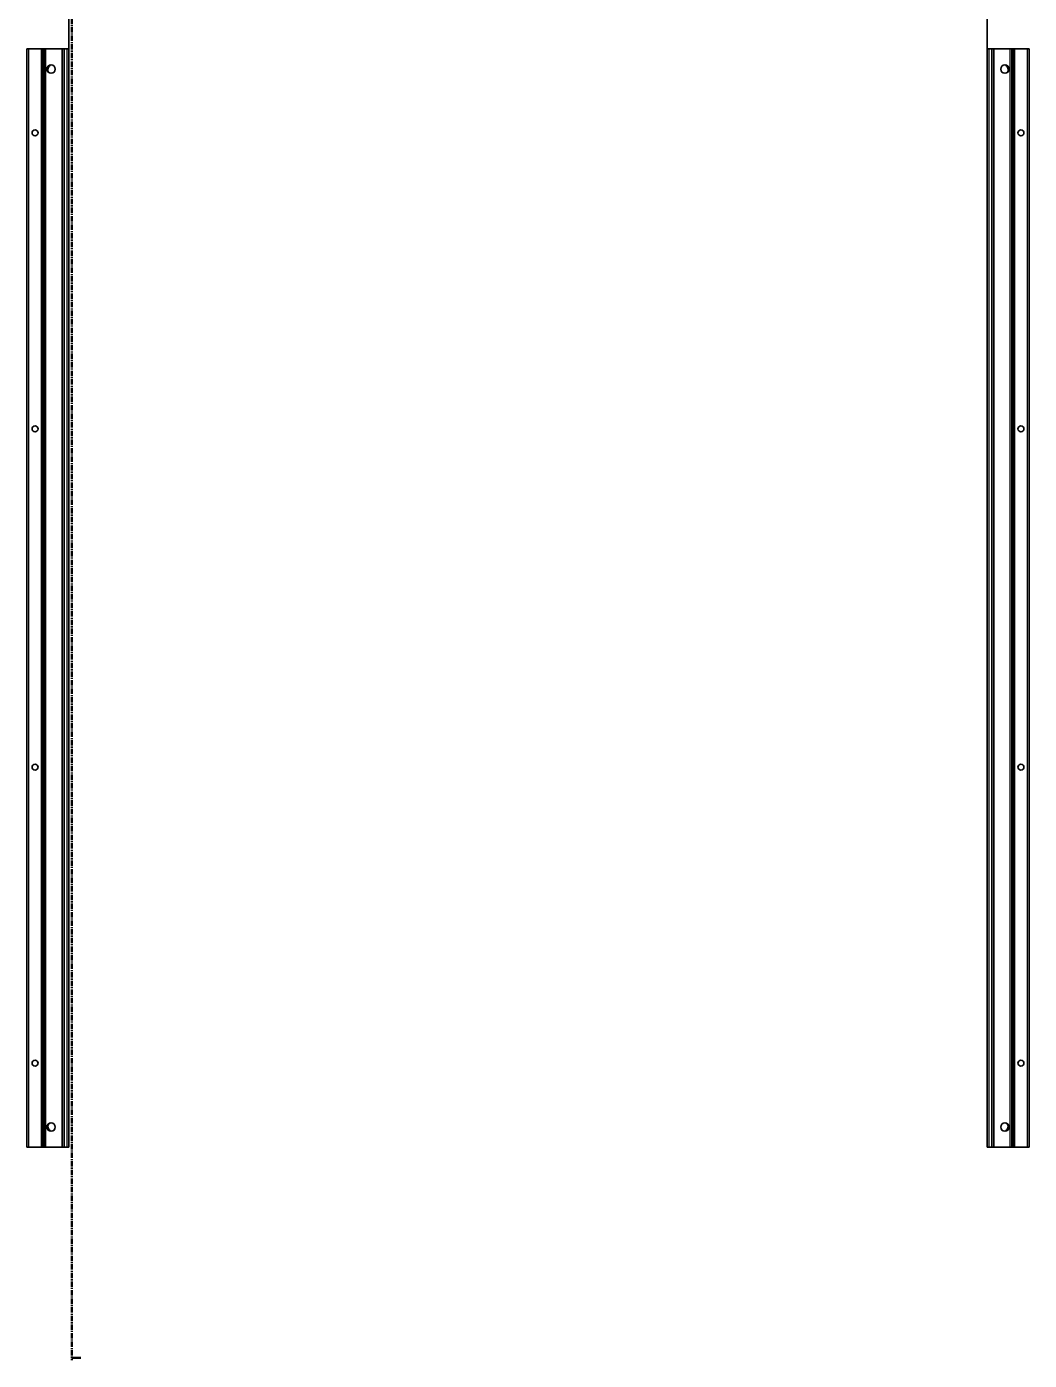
# Model space of a CAD drawing. Header units: millimetres. Extents: x -199 to 3457, y -2447 to 1507.
# Drawn here: x 1193 to 2378, y -1104 to 473 of the extents above; entities that cross this region are included whole.
import ezdxf

# ---------------------------------------------------------------- set-up
doc = ezdxf.new("R2010")
doc.units = ezdxf.units.MM
doc.linetypes.add('CENTER', pattern=[10.16, 6.35, -1.27, 1.27, -1.27])
doc.layers.add('FORMAT', color=7, linetype='Continuous')
doc.styles.add('SLDTEXTSTYLE0', font='TXT', dxfattribs={"width": 0.75})
doc.dimstyles.new('SLDDIMSTYLE0', dxfattribs={"dimtxt": 20, "dimasz": 10, "dimexe": 0, "dimexo": 0.0625, "dimgap": 5, "dimtad": 2, "dimdec": 1, "dimrnd": 1e-09, "dimzin": 12, "dimdsep": 46, "dimtxsty": 'SLDTEXTSTYLE0', "dimsah": 1, "dimcen": 0.09, "dimadec": 0, "dimazin": 3, "dimtfac": 1, "dimtofl": 0, "dimtmove": 0, "dimatfit": 3, "dimfxl": 0, "dimfrac": 2, "dimtolj": 1, "dimtzin": 12, "dimarcsym": 0})

# ---------------------------------------------------------------- blocks, each defined once
blk = doc.blocks.new('_D_4')
at = {"layer": 'FORMAT'}
for p, q in [((1242.6, 447.2), (1242.6, 646)), ((1242.6, 645), (2328.6, 645)), ((2328.6, 447.2), (2328.6, 646))]:
    blk.add_line(p, q, dxfattribs=at)
for points in [[(1242.6, 645), (1252.6, 643.5), (1252.6, 646.5)], [(2328.6, 645), (2318.6, 646.5), (2318.6, 643.5)]]:
    blk.add_solid(points, dxfattribs=at)
at = {"layer": 'FORMAT', "insert": (1756, 670.8), "char_height": 20, "attachment_point": 1, "style": 'SLDTEXTSTYLE0'}
blk.add_mtext('1086', dxfattribs=at)

msp = doc.modelspace()

# ---------------------------------------------------------------- linework, layer by layer
at = {"color": 7, "linetype": 'CENTER', "lineweight": 35}
msp.add_line((1246.28, 1499.09), (1246.28, -1103.67), dxfattribs=at)
at = {"color": 7, "linetype": 'Continuous', "lineweight": 25}
for p, q in [((1192.85, -851.79), (1192.85, 447.21)), ((1192.85, 447.21), (1194.85, 447.21)), ((1194.85, 447.21), (1210.2, 447.21)), ((1210.2, 447.21), (1210.85, 447.21)), ((1210.85, 423.46), (1210.85, 447.21)), ((1210.85, 447.21), (1211.44, 447.21)), ((1211.44, 447.21), (1212.64, 447.21)), ((1212.64, 447.21), (1212.64, -851.79)), ((1212.64, 447.21), (1212.68, 447.21)), ((1212.68, 447.21), (1212.68, -851.79)), ((1212.68, 447.21), (1213.88, 447.21)), ((1213.88, 447.21), (1215.3, 447.21)), ((1215.3, 447.21), (1234.7, 447.21)), ((1234.7, 447.21), (1235.35, 447.21)), ((1235.35, -851.79), (1235.35, 447.21)), ((1235.35, 447.21), (1237.35, 447.21)), ((1237.35, 447.21), (1240.55, 447.21)), ((1240.55, 447.21), (1242.55, 447.21)), ((1242.55, 447.21), (1242.55, -851.79)), ((2328.55, -851.79), (2328.55, 447.21)), ((2328.55, 447.21), (2330.55, 447.21)), ((2333.75, 447.21), (2330.55, 447.21)), ((2333.75, 447.21), (2335.75, 447.21)), ((2335.75, 447.21), (2335.75, -851.79)), ((2335.75, 447.21), (2336.4, 447.21)), ((2355.8, 447.21), (2336.4, 447.21)), ((2355.8, 447.21), (2357.22, 447.21)), ((2358.42, 447.21), (2357.22, 447.21)), ((2358.42, -851.79), (2358.42, 447.21)), ((2358.46, 447.21), (2358.42, 447.21)), ((2358.46, -851.79), (2358.46, 447.21)), ((2359.67, 447.21), (2358.46, 447.21)), ((2359.67, 447.21), (2360.25, 447.21)), ((2360.25, 447.21), (2360.25, 423.46)), ((2360.25, 447.21), (2360.9, 447.21)), ((2376.25, 447.21), (2360.9, 447.21)), ((2376.25, 447.21), (2378.25, 447.21)), ((2378.25, 447.21), (2378.25, -851.79)), ((1220.9, 427.73), (1220.9, 428.14)), ((2350.2, 428.14), (2350.2, 427.73)), ((1210.91, 423.35), (1210.85, 423.46)), ((1210.85, 423.46), (1210.85, 421.96)), ((1210.85, 421.96), (1210.91, 422.06)), ((1210.85, 373.46), (1210.85, 421.96)), ((1210.91, 422.06), (1210.91, 423.35)), ((2360.25, 423.46), (2360.19, 423.35)), ((2360.19, 423.35), (2360.19, 422.06)), ((2360.19, 422.06), (2360.25, 421.96)), ((2360.25, 421.96), (2360.25, 423.46)), ((2360.25, 421.96), (2360.25, 373.46)), ((1210.91, 373.35), (1210.85, 373.46)), ((1210.85, 373.46), (1210.85, 371.96)), ((1210.85, 371.96), (1210.91, 372.06)), ((1210.85, 323.46), (1210.85, 371.96)), ((1210.91, 372.06), (1210.91, 373.35)), ((2360.25, 373.46), (2360.19, 373.35)), ((2360.19, 373.35), (2360.19, 372.06)), ((2360.19, 372.06), (2360.25, 371.96)), ((2360.25, 371.96), (2360.25, 373.46)), ((2360.25, 371.96), (2360.25, 323.46)), ((1210.91, 323.35), (1210.85, 323.46)), ((1210.85, 323.46), (1210.85, 321.96)), ((1210.85, 321.96), (1210.91, 322.06)), ((1210.85, 273.46), (1210.85, 321.96)), ((1210.91, 322.06), (1210.91, 323.35)), ((2360.25, 323.46), (2360.19, 323.35)), ((2360.19, 323.35), (2360.19, 322.06)), ((2360.19, 322.06), (2360.25, 321.96)), ((2360.25, 321.96), (2360.25, 323.46)), ((2360.25, 321.96), (2360.25, 273.46)), ((1210.91, 273.35), (1210.85, 273.46)), ((1210.85, 273.46), (1210.85, 271.96)), ((1210.85, 271.96), (1210.91, 272.06)), ((1210.85, 223.46), (1210.85, 271.96)), ((1210.91, 272.06), (1210.91, 273.35)), ((2360.25, 273.46), (2360.19, 273.35)), ((2360.19, 273.35), (2360.19, 272.06)), ((2360.19, 272.06), (2360.25, 271.96)), ((2360.25, 271.96), (2360.25, 273.46)), ((2360.25, 271.96), (2360.25, 223.46)), ((1210.91, 223.35), (1210.85, 223.46)), ((1210.85, 223.46), (1210.85, 221.96)), ((1210.85, 221.96), (1210.91, 222.06)), ((1210.85, 173.46), (1210.85, 221.96)), ((1210.91, 222.06), (1210.91, 223.35)), ((2360.25, 223.46), (2360.19, 223.35)), ((2360.19, 223.35), (2360.19, 222.06)), ((2360.19, 222.06), (2360.25, 221.96)), ((2360.25, 221.96), (2360.25, 223.46)), ((2360.25, 221.96), (2360.25, 173.46)), ((1210.91, 173.35), (1210.85, 173.46)), ((1210.85, 173.46), (1210.85, 171.96)), ((1210.85, 171.96), (1210.91, 172.06)), ((1210.85, 123.46), (1210.85, 171.96)), ((1210.91, 172.06), (1210.91, 173.35)), ((2360.25, 173.46), (2360.19, 173.35)), ((2360.19, 173.35), (2360.19, 172.06)), ((2360.19, 172.06), (2360.25, 171.96)), ((2360.25, 171.96), (2360.25, 173.46)), ((2360.25, 171.96), (2360.25, 123.46)), ((1210.91, 123.35), (1210.85, 123.46)), ((1210.85, 123.46), (1210.85, 121.96)), ((1210.85, 121.96), (1210.91, 122.06)), ((1210.85, 73.46), (1210.85, 121.96)), ((1210.91, 122.06), (1210.91, 123.35)), ((2360.25, 123.46), (2360.19, 123.35)), ((2360.19, 123.35), (2360.19, 122.06)), ((2360.19, 122.06), (2360.25, 121.96)), ((2360.25, 121.96), (2360.25, 123.46)), ((2360.25, 121.96), (2360.25, 73.46)), ((1210.91, 73.35), (1210.85, 73.46)), ((1210.85, 73.46), (1210.85, 71.96)), ((1210.85, 71.96), (1210.91, 72.06)), ((1210.85, 23.46), (1210.85, 71.96)), ((1210.91, 72.06), (1210.91, 73.35)), ((2360.25, 73.46), (2360.19, 73.35)), ((2360.19, 73.35), (2360.19, 72.06)), ((2360.19, 72.06), (2360.25, 71.96)), ((2360.25, 71.96), (2360.25, 73.46)), ((2360.25, 71.96), (2360.25, 23.46)), ((1210.91, 23.35), (1210.85, 23.46)), ((1210.85, 23.46), (1210.85, 21.96)), ((1210.85, 21.96), (1210.91, 22.06)), ((1210.85, -26.54), (1210.85, 21.96)), ((1210.91, 22.06), (1210.91, 23.35)), ((2360.25, 23.46), (2360.19, 23.35)), ((2360.19, 23.35), (2360.19, 22.06)), ((2360.19, 22.06), (2360.25, 21.96)), ((2360.25, 21.96), (2360.25, 23.46)), ((2360.25, 21.96), (2360.25, -26.54)), ((1210.91, -26.65), (1210.85, -26.54)), ((1210.85, -26.54), (1210.85, -28.04)), ((1210.85, -28.04), (1210.91, -27.94)), ((1210.85, -76.54), (1210.85, -28.04)), ((1210.91, -27.94), (1210.91, -26.65)), ((2360.25, -26.54), (2360.19, -26.65)), ((2360.19, -26.65), (2360.19, -27.94)), ((2360.19, -27.94), (2360.25, -28.04)), ((2360.25, -28.04), (2360.25, -26.54)), ((2360.25, -28.04), (2360.25, -76.54)), ((1210.91, -76.65), (1210.85, -76.54)), ((1210.85, -76.54), (1210.85, -78.04)), ((1210.85, -78.04), (1210.91, -77.94)), ((1210.85, -126.54), (1210.85, -78.04)), ((1210.91, -77.94), (1210.91, -76.65)), ((2360.25, -76.54), (2360.19, -76.65)), ((2360.19, -76.65), (2360.19, -77.94)), ((2360.19, -77.94), (2360.25, -78.04)), ((2360.25, -78.04), (2360.25, -76.54)), ((2360.25, -78.04), (2360.25, -126.54)), ((1210.91, -126.65), (1210.85, -126.54)), ((1210.85, -126.54), (1210.85, -128.04)), ((1210.85, -128.04), (1210.91, -127.94)), ((1210.85, -176.54), (1210.85, -128.04)), ((1210.91, -127.94), (1210.91, -126.65)), ((2360.25, -126.54), (2360.19, -126.65)), ((2360.19, -126.65), (2360.19, -127.94)), ((2360.19, -127.94), (2360.25, -128.04)), ((2360.25, -128.04), (2360.25, -126.54)), ((2360.25, -128.04), (2360.25, -176.54)), ((1210.91, -176.65), (1210.85, -176.54)), ((1210.85, -176.54), (1210.85, -178.04)), ((1210.85, -178.04), (1210.91, -177.94)), ((1210.85, -226.54), (1210.85, -178.04)), ((1210.91, -177.94), (1210.91, -176.65)), ((2360.25, -176.54), (2360.19, -176.65)), ((2360.19, -176.65), (2360.19, -177.94)), ((2360.19, -177.94), (2360.25, -178.04)), ((2360.25, -178.04), (2360.25, -176.54)), ((2360.25, -178.04), (2360.25, -226.54)), ((1210.91, -226.65), (1210.85, -226.54)), ((1210.85, -226.54), (1210.85, -228.04)), ((1210.85, -228.04), (1210.91, -227.94)), ((1210.85, -276.54), (1210.85, -228.04)), ((1210.91, -227.94), (1210.91, -226.65)), ((2360.25, -226.54), (2360.19, -226.65)), ((2360.19, -226.65), (2360.19, -227.94)), ((2360.19, -227.94), (2360.25, -228.04)), ((2360.25, -228.04), (2360.25, -226.54)), ((2360.25, -228.04), (2360.25, -276.54)), ((1210.91, -276.65), (1210.85, -276.54)), ((1210.85, -276.54), (1210.85, -278.04)), ((1210.85, -278.04), (1210.91, -277.94)), ((1210.85, -326.54), (1210.85, -278.04)), ((1210.91, -277.94), (1210.91, -276.65)), ((2360.25, -276.54), (2360.19, -276.65)), ((2360.19, -276.65), (2360.19, -277.94)), ((2360.19, -277.94), (2360.25, -278.04)), ((2360.25, -278.04), (2360.25, -276.54)), ((2360.25, -278.04), (2360.25, -326.54)), ((1210.91, -326.65), (1210.85, -326.54)), ((1210.85, -326.54), (1210.85, -328.04)), ((1210.85, -328.04), (1210.91, -327.94)), ((1210.85, -376.54), (1210.85, -328.04)), ((1210.91, -327.94), (1210.91, -326.65)), ((2360.25, -326.54), (2360.19, -326.65)), ((2360.19, -326.65), (2360.19, -327.94)), ((2360.19, -327.94), (2360.25, -328.04)), ((2360.25, -328.04), (2360.25, -326.54)), ((2360.25, -328.04), (2360.25, -376.54)), ((1210.91, -376.65), (1210.85, -376.54)), ((1210.85, -376.54), (1210.85, -378.04)), ((1210.85, -378.04), (1210.91, -377.94)), ((1210.85, -426.54), (1210.85, -378.04)), ((1210.91, -377.94), (1210.91, -376.65)), ((2360.25, -376.54), (2360.19, -376.65)), ((2360.19, -376.65), (2360.19, -377.94)), ((2360.19, -377.94), (2360.25, -378.04)), ((2360.25, -378.04), (2360.25, -376.54)), ((2360.25, -378.04), (2360.25, -426.54)), ((1210.91, -426.65), (1210.85, -426.54)), ((1210.85, -426.54), (1210.85, -428.04)), ((1210.85, -428.04), (1210.91, -427.94)), ((1210.85, -476.54), (1210.85, -428.04)), ((1210.91, -427.94), (1210.91, -426.65)), ((2360.25, -426.54), (2360.19, -426.65)), ((2360.19, -426.65), (2360.19, -427.94)), ((2360.19, -427.94), (2360.25, -428.04)), ((2360.25, -428.04), (2360.25, -426.54)), ((2360.25, -428.04), (2360.25, -476.54)), ((1210.91, -476.65), (1210.85, -476.54)), ((1210.85, -476.54), (1210.85, -478.04)), ((1210.85, -478.04), (1210.91, -477.94)), ((1210.85, -526.54), (1210.85, -478.04)), ((1210.91, -477.94), (1210.91, -476.65)), ((2360.25, -476.54), (2360.19, -476.65)), ((2360.19, -476.65), (2360.19, -477.94)), ((2360.19, -477.94), (2360.25, -478.04)), ((2360.25, -478.04), (2360.25, -476.54)), ((2360.25, -478.04), (2360.25, -526.54)), ((1210.91, -526.65), (1210.85, -526.54)), ((1210.85, -526.54), (1210.85, -528.04)), ((1210.85, -528.04), (1210.91, -527.94)), ((1210.85, -576.54), (1210.85, -528.04)), ((1210.91, -527.94), (1210.91, -526.65)), ((2360.25, -526.54), (2360.19, -526.65)), ((2360.19, -526.65), (2360.19, -527.94)), ((2360.19, -527.94), (2360.25, -528.04)), ((2360.25, -528.04), (2360.25, -526.54)), ((2360.25, -528.04), (2360.25, -576.54)), ((1210.91, -576.65), (1210.85, -576.54)), ((1210.85, -576.54), (1210.85, -578.04)), ((1210.85, -578.04), (1210.91, -577.94)), ((1210.85, -626.54), (1210.85, -578.04)), ((1210.91, -577.94), (1210.91, -576.65)), ((2360.25, -576.54), (2360.19, -576.65)), ((2360.19, -576.65), (2360.19, -577.94)), ((2360.19, -577.94), (2360.25, -578.04)), ((2360.25, -578.04), (2360.25, -576.54)), ((2360.25, -578.04), (2360.25, -626.54)), ((1210.91, -626.65), (1210.85, -626.54)), ((1210.85, -626.54), (1210.85, -628.04)), ((1210.85, -628.04), (1210.91, -627.94)), ((1210.85, -676.54), (1210.85, -628.04)), ((1210.91, -627.94), (1210.91, -626.65)), ((2360.25, -626.54), (2360.19, -626.65)), ((2360.19, -626.65), (2360.19, -627.94)), ((2360.19, -627.94), (2360.25, -628.04)), ((2360.25, -628.04), (2360.25, -626.54)), ((2360.25, -628.04), (2360.25, -676.54)), ((1210.91, -676.65), (1210.85, -676.54)), ((1210.85, -676.54), (1210.85, -678.04)), ((1210.85, -678.04), (1210.91, -677.94)), ((1210.85, -726.54), (1210.85, -678.04)), ((1210.91, -677.94), (1210.91, -676.65)), ((2360.25, -676.54), (2360.19, -676.65)), ((2360.19, -676.65), (2360.19, -677.94)), ((2360.19, -677.94), (2360.25, -678.04)), ((2360.25, -678.04), (2360.25, -676.54)), ((2360.25, -678.04), (2360.25, -726.54)), ((1210.91, -726.65), (1210.85, -726.54)), ((1210.85, -726.54), (1210.85, -728.04)), ((1210.85, -728.04), (1210.91, -727.94)), ((1210.85, -776.54), (1210.85, -728.04)), ((1210.91, -727.94), (1210.91, -726.65)), ((2360.25, -726.54), (2360.19, -726.65)), ((2360.19, -726.65), (2360.19, -727.94)), ((2360.19, -727.94), (2360.25, -728.04)), ((2360.25, -728.04), (2360.25, -726.54)), ((2360.25, -728.04), (2360.25, -776.54)), ((1210.91, -776.65), (1210.85, -776.54)), ((1210.85, -776.54), (1210.85, -778.04)), ((1210.85, -778.04), (1210.91, -777.94)), ((1210.85, -826.54), (1210.85, -778.04)), ((1210.91, -777.94), (1210.91, -776.65)), ((2360.25, -776.54), (2360.19, -776.65)), ((2360.19, -776.65), (2360.19, -777.94)), ((2360.19, -777.94), (2360.25, -778.04)), ((2360.25, -778.04), (2360.25, -776.54)), ((2360.25, -778.04), (2360.25, -826.54)), ((1210.91, -826.65), (1210.85, -826.54)), ((1210.85, -826.54), (1210.85, -828.04)), ((1210.85, -828.04), (1210.91, -827.94)), ((1210.85, -851.79), (1210.85, -828.04)), ((1210.91, -827.94), (1210.91, -826.65)), ((1220.9, -832.73), (1220.9, -832.32)), ((2350.2, -832.32), (2350.2, -832.73)), ((2360.25, -826.54), (2360.19, -826.65)), ((2360.19, -826.65), (2360.19, -827.94)), ((2360.19, -827.94), (2360.25, -828.04)), ((2360.25, -828.04), (2360.25, -826.54)), ((2360.25, -828.04), (2360.25, -851.79)), ((1194.85, -851.79), (1192.85, -851.79)), ((1194.85, -851.79), (1210.2, -851.79)), ((1210.85, -851.79), (1210.2, -851.79)), ((1211.44, -851.79), (1210.85, -851.79)), ((1211.44, -851.79), (1212.64, -851.79)), ((1212.64, -851.79), (1212.68, -851.79)), ((1212.68, -851.79), (1213.88, -851.79)), ((1215.3, -851.79), (1213.88, -851.79)), ((1215.3, -851.79), (1234.7, -851.79)), ((1235.35, -851.79), (1234.7, -851.79)), ((1237.35, -851.79), (1235.35, -851.79)), ((1237.35, -851.79), (1240.55, -851.79)), ((1242.55, -851.79), (1240.55, -851.79)), ((2330.55, -851.79), (2328.55, -851.79)), ((2333.75, -851.79), (2330.55, -851.79)), ((2335.75, -851.79), (2333.75, -851.79)), ((2336.4, -851.79), (2335.75, -851.79)), ((2355.8, -851.79), (2336.4, -851.79)), ((2357.22, -851.79), (2355.8, -851.79)), ((2358.42, -851.79), (2357.22, -851.79)), ((2358.46, -851.79), (2358.42, -851.79)), ((2359.67, -851.79), (2358.46, -851.79)), ((2360.25, -851.79), (2359.67, -851.79)), ((2360.9, -851.79), (2360.25, -851.79)), ((2376.25, -851.79), (2360.9, -851.79)), ((2378.25, -851.79), (2376.25, -851.79))]:
    msp.add_line(p, q, dxfattribs=at)
at = {"color": 8, "linetype": 'Continuous', "lineweight": 18}
for p, q in [((1194.85, 447.21), (1194.85, -851.79)), ((1210.2, -851.79), (1210.2, 447.21)), ((1211.44, 447.21), (1211.44, -851.79)), ((1213.88, -851.79), (1213.88, 447.21)), ((1215.3, 447.21), (1215.3, -851.79)), ((1234.7, -851.79), (1234.7, 447.21)), ((1237.35, 447.21), (1237.35, -851.79)), ((1240.55, -851.79), (1240.55, 447.21)), ((2330.55, 447.21), (2330.55, -851.79)), ((2333.75, -851.79), (2333.75, 447.21)), ((2336.4, 447.21), (2336.4, -851.79)), ((2355.8, -851.79), (2355.8, 447.21)), ((2357.22, 447.21), (2357.22, -851.79)), ((2359.67, -851.79), (2359.67, 447.21)), ((2360.9, 447.21), (2360.9, -851.79)), ((2376.25, -851.79), (2376.25, 447.21))]:
    msp.add_line(p, q, dxfattribs=at)
at = {"color": 7, "linetype": 'Continuous', "lineweight": 35}
msp.add_line((1256.92, -1100.67), (1246.28, -1100.67), dxfattribs=at)
at = {"color": 7, "linetype": 'Continuous', "lineweight": 25}
for centre, radius in [((1221.7, 423.21), 5), ((2349.4, 423.21), 5), ((1202.75, 347.71), 3.5), ((2368.35, 347.71), 3.5), ((1202.75, -2.29), 3.5), ((2368.35, -2.29), 3.5), ((1202.75, -402.29), 3.5), ((2368.35, -402.29), 3.5), ((1202.75, -752.29), 3.5), ((2368.35, -752.29), 3.5), ((1221.7, -827.79), 5), ((2349.4, -827.79), 5)]:
    msp.add_circle(centre, radius, dxfattribs=at)
for centre, radius, start, end in [((1223.2, 422.71), 5.25, 119.14074, 233.81086), ((1220.4, 427.73), 0.5, 299.14074, 0), ((2350.7, 427.73), 0.5, 180, 240.85926), ((2347.9, 422.71), 5.25, 306.1892, 60.85926), ((1223.2, -827.29), 5.25, 126.18914, 240.85926), ((1220.4, -832.32), 0.5, 0, 60.85926), ((2350.7, -832.32), 0.5, 119.14074, 180), ((2347.9, -827.29), 5.25, 299.14074, 53.81099)]:
    msp.add_arc(centre, radius, start, end, dxfattribs=at)
at = {"color": 7, "linetype": 'Continuous', "lineweight": 35}
msp.add_solid([(1246.28, -1100.67), (1253.28, -1101.79), (1253.28, -1099.55)], dxfattribs=at)

# ---------------------------------------------------------------- dimensions: what is measured, and where the dimension line sits
at = {"layer": 'FORMAT'}
dim = msp.add_linear_dim(base=(2328.55, 645), p1=(1242.55, 447.21), p2=(2328.55, 447.21), angle=0, dimstyle='SLDDIMSTYLE0', dxfattribs=at)
dim.commit()
dim.dimension.update_dxf_attribs({"geometry": '_D_4', "text_midpoint": (1785.55, 645), "dimtype": 160})

doc.saveas('drawing.dxf')
